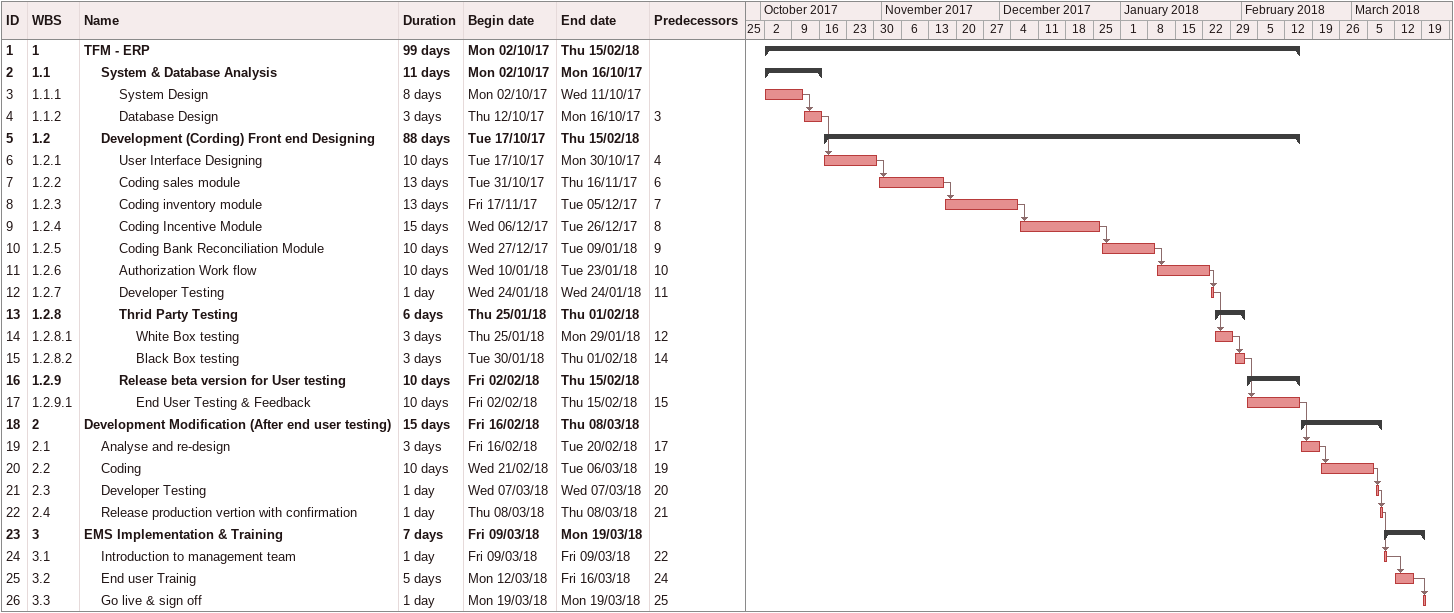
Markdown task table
| ID | WBS | Task | Duration | Start | Finish | Predecessors |
|---|---|---|---|---|---|---|
| 1 | 1 | **TFM - ERP** | 99d | 2017-10-02 | 2018-02-15 |  |
| 2 | 1.1 | **System & Database Analysis** | 11d | 2017-10-02 | 2017-10-16 |  |
| 3 | 1.1.1 | System Design | 8d | 2017-10-02 | 2017-10-11 |  |
| 4 | 1.1.2 | Database Design | 3d | 2017-10-12 | 2017-10-16 | 3 |
| 5 | 1.2 | **Development (Cording) Front end Designing** | 88d | 2017-10-17 | 2018-02-15 |  |
| 6 | 1.2.1 | User Interface Designing | 10d | 2017-10-17 | 2017-10-30 | 4 |
| 7 | 1.2.2 | Coding sales module | 13d | 2017-10-31 | 2017-11-16 | 6 |
| 8 | 1.2.3 | Coding inventory module | 13d | 2017-11-17 | 2017-12-05 | 7 |
| 9 | 1.2.4 | Coding Incentive Module | 15d | 2017-12-06 | 2017-12-26 | 8 |
| 10 | 1.2.5 | Coding Bank Reconciliation Module | 10d | 2017-12-27 | 2018-01-09 | 9 |
| 11 | 1.2.6 | Authorization Work flow | 10d | 2018-01-10 | 2018-01-23 | 10 |
| 12 | 1.2.7 | Developer Testing | 1d | 2018-01-24 | 2018-01-24 | 11 |
| 13 | 1.2.8 | **Thrid Party Testing** | 6d | 2018-01-25 | 2018-02-01 |  |
| 14 | 1.2.8.1 | White Box testing | 3d | 2018-01-25 | 2018-01-29 | 12 |
| 15 | 1.2.8.2 | Black Box testing | 3d | 2018-01-30 | 2018-02-01 | 14 |
| 16 | 1.2.9 | **Release beta version for User testing** | 10d | 2018-02-02 | 2018-02-15 |  |
| 17 | 1.2.9.1 | End User Testing & Feedback | 10d | 2018-02-02 | 2018-02-15 | 15 |
| 18 | 2 | **Development Modification (After end user testing)** | 15d | 2018-02-16 | 2018-03-08 |  |
| 19 | 2.1 | Analyse and re-design | 3d | 2018-02-16 | 2018-02-20 | 17 |
| 20 | 2.2 | Coding | 10d | 2018-02-21 | 2018-03-06 | 19 |
| 21 | 2.3 | Developer Testing | 1d | 2018-03-07 | 2018-03-07 | 20 |
| 22 | 2.4 | Release production vertion with confirmation | 1d | 2018-03-08 | 2018-03-08 | 21 |
| 23 | 3 | **EMS Implementation & Training** | 7d | 2018-03-09 | 2018-03-19 |  |
| 24 | 3.1 | Introduction to management team | 1d | 2018-03-09 | 2018-03-09 | 22 |
| 25 | 3.2 | End user Trainig | 5d | 2018-03-12 | 2018-03-16 | 24 |
| 26 | 3.3 | Go live & sign off | 1d | 2018-03-19 | 2018-03-19 | 25 |
